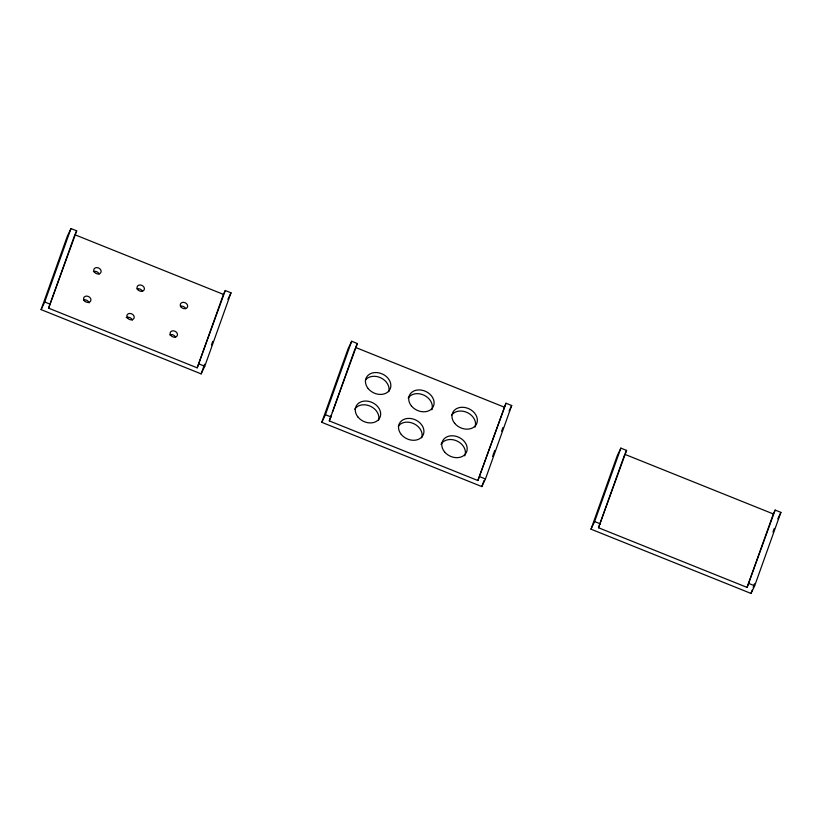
<?xml version="1.0" encoding="UTF-8"?>
<svg xmlns="http://www.w3.org/2000/svg" width="822" height="822" viewBox="0 0 822 822"><rect width="100%" height="100%" fill="white"/><g stroke="black" fill="none" stroke-linecap="round" stroke-linejoin="round"><path stroke-width="1.23" d="M41.1 309.617L67.342 236.171L70.98 228.557L76.693 230.848L48.601 308.168L197.198 367.835L225.29 290.515L231.003 292.817L204.76 366.263L201.133 373.876L41.1 309.617L44.727 302.003L70.98 228.557M48.601 308.168L74.843 234.722L223.44 294.389L225.29 290.515M197.198 367.835L223.44 294.389M201.133 373.876L204.575 364.238M211.46 344.973L212.744 341.366M321.792 422.323L348.035 348.877L351.672 341.264L357.385 343.555L329.293 420.885L477.89 480.541L505.982 403.222L511.705 405.523L485.463 478.969L481.826 486.583L321.792 422.323L325.43 414.709L351.672 341.264M329.293 420.885L331.451 414.863M332.304 412.449L355.104 348.641M477.89 480.541L505.982 403.222M481.826 486.583L483.973 480.562M492.584 456.477L494.731 450.456M501.615 431.201L502.91 427.584M590.997 529.183L617.24 455.737L620.867 448.124L626.58 450.425L598.498 527.745L747.085 587.411L775.177 510.082L780.9 512.383L754.658 585.829L751.02 593.443L590.997 529.183L594.625 521.569L620.867 448.124M598.498 527.745L624.741 454.299L773.327 513.956L775.177 510.082M747.085 587.411L773.327 513.956M751.02 593.443L752.315 589.836M753.178 587.422L754.462 583.815M772.968 532.039L774.262 528.423M75.305 233.756L76.693 230.848M227.889 299.342L231.003 292.817M357.385 343.555L355.536 347.429L504.133 407.096M509.106 410.959L511.705 405.523M625.203 453.323L626.58 450.425M777.787 518.908L780.9 512.383M594.625 521.569L600.337 523.871M748.934 583.538L754.658 585.829M44.727 302.003L50.45 304.294M199.037 363.961L204.76 366.263M325.43 414.709L331.143 417.011M479.74 476.678L485.463 478.969M169.753 334.903A3.833 3.021 25.5 0 1 175.559 337.431M93.41 271.671A3.833 3.021 25.5 0 1 99.174 274.127M180.388 306.236A3.833 3.021 25.5 0 1 185.618 308.63M136.894 288.943A3.833 3.021 25.5 0 1 142.412 291.42M126.218 317.682A3.833 3.021 25.5 0 1 132.321 320.138M83.454 300.061A3.833 3.021 25.5 0 1 89.095 302.917M398.29 426.156A13.193 10.378 25.5 0 1 414.124 423.823A13.193 10.378 25.5 0 1 421.748 437.756M354.744 409.212A13.193 10.378 25.5 0 1 370.578 406.315A13.193 10.378 25.5 0 1 378.5 420.381M365.358 380.093A13.193 10.378 25.5 0 1 381.048 377.966A13.193 10.378 25.5 0 1 388.755 391.652M408.174 398.084A13.193 10.378 25.5 0 1 423.864 395.125A13.193 10.378 25.5 0 1 432.002 409.017M431.93 409.264A13.193 10.378 25.5 0 1 431.756 409.746M451.72 415.028A13.193 10.378 25.5 0 1 467.852 412.85A13.193 10.378 25.5 0 1 475.013 427.111M440.993 444.383A13.193 10.378 25.5 0 1 441.537 443.52M441.856 443.109A13.193 10.378 25.5 0 1 457.525 441.26A13.193 10.378 25.5 0 1 465.088 454.874M464.841 455.604A13.193 10.378 25.5 0 1 464.738 455.84M454.7 423.33A13.193 10.378 25.5 0 0 476.483 424.07A13.193 10.378 25.5 0 0 462.807 407.28A13.193 10.378 25.5 0 0 454.7 423.33M444.517 451.823A13.193 10.378 25.5 0 0 466.31 452.562A13.193 10.378 25.5 0 0 452.624 435.773A13.193 10.378 25.5 0 0 444.517 451.823M411.442 405.955A13.193 10.378 25.5 0 0 433.235 406.705A13.193 10.378 25.5 0 0 419.549 389.916A13.193 10.378 25.5 0 0 411.442 405.955M401.27 434.448A13.193 10.378 25.5 0 0 423.053 435.187A13.193 10.378 25.5 0 0 409.366 418.398A13.193 10.378 25.5 0 0 401.27 434.448M368.184 388.59A13.193 10.378 25.5 0 0 389.977 389.33A13.193 10.378 25.5 0 0 376.291 372.541A13.193 10.378 25.5 0 0 368.184 388.59M358.012 417.083A13.193 10.378 25.5 0 0 379.795 417.823A13.193 10.378 25.5 0 0 366.119 401.033A13.193 10.378 25.5 0 0 358.012 417.083M181.066 307.007A3.833 3.021 25.5 0 0 187.406 307.223A3.833 3.021 25.5 0 0 183.429 302.332A3.833 3.021 25.5 0 0 181.066 307.007M170.894 335.489A3.833 3.021 25.5 0 0 177.233 335.705A3.833 3.021 25.5 0 0 173.247 330.824A3.833 3.021 25.5 0 0 170.894 335.489M137.808 289.632A3.833 3.021 25.5 0 0 144.148 289.847A3.833 3.021 25.5 0 0 140.161 284.967A3.833 3.021 25.5 0 0 137.808 289.632M127.626 318.124A3.833 3.021 25.5 0 0 133.965 318.34A3.833 3.021 25.5 0 0 129.989 313.449A3.833 3.021 25.5 0 0 127.626 318.124M84.368 300.749A3.833 3.021 25.5 0 0 90.697 300.965A3.833 3.021 25.5 0 0 86.721 296.084A3.833 3.021 25.5 0 0 84.368 300.749M94.54 272.267A3.833 3.021 25.5 0 0 100.88 272.483A3.833 3.021 25.5 0 0 96.904 267.592A3.833 3.021 25.5 0 0 94.54 272.267"/></g></svg>
